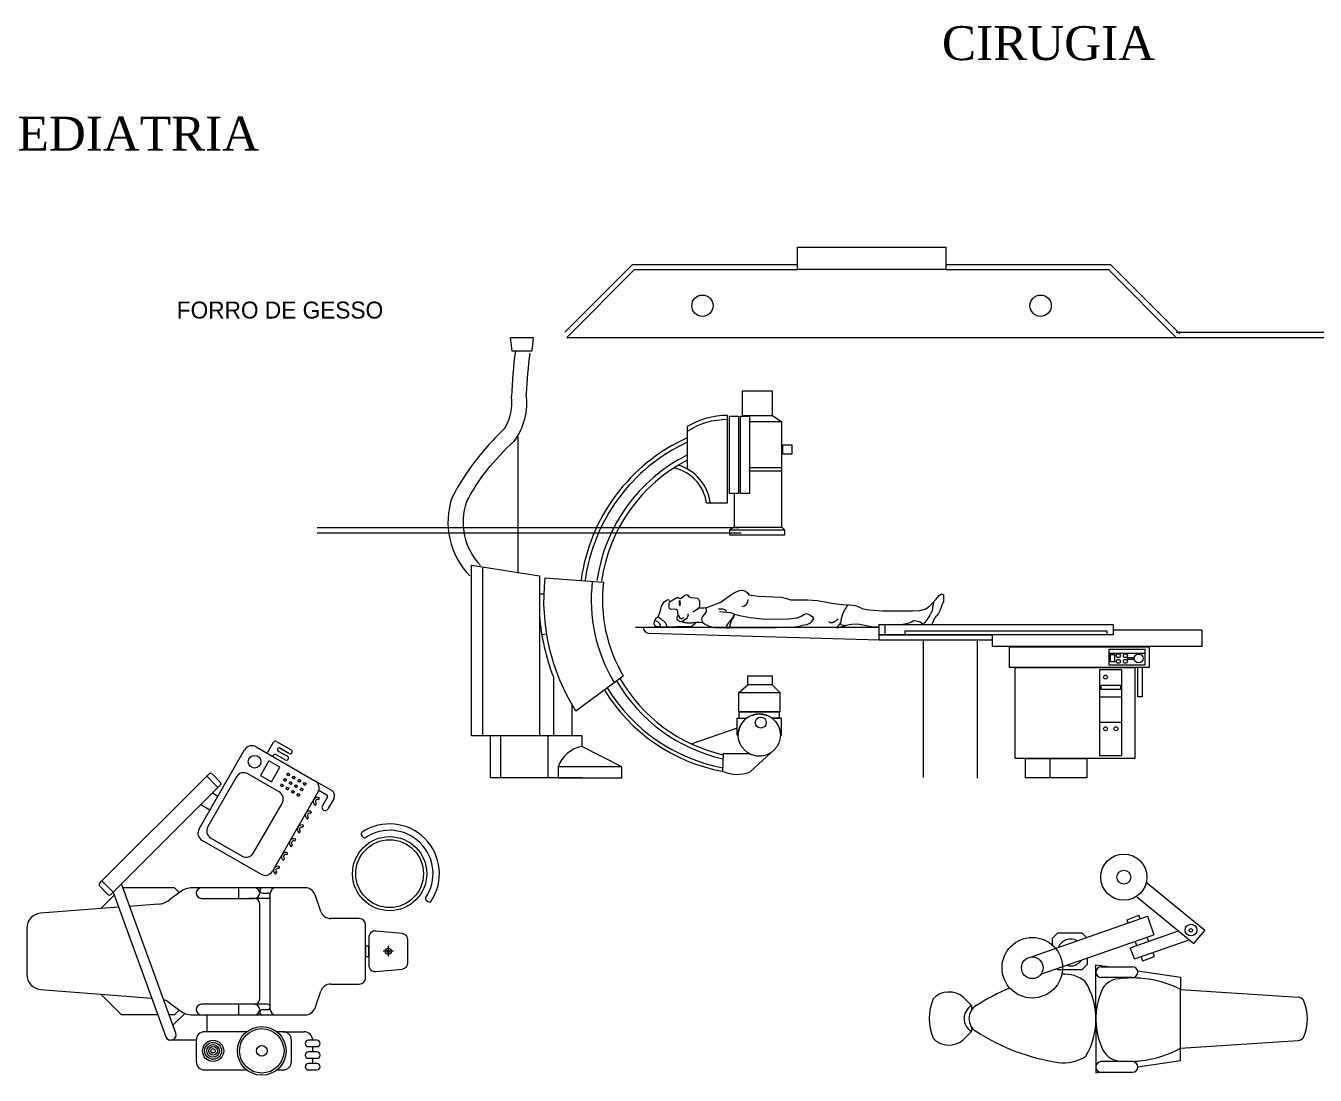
# Model space of a CAD drawing. Header units: metres. Extents: x 249 to 294.6, y -135.5 to -107.4.
# Drawn here: x 279.02 to 286.63, y -130.61 to -124.42 of the extents above; entities that cross this region are included whole.
import ezdxf
from ezdxf.enums import TextEntityAlignment as Align

# ---------------------------------------------------------------- set-up
doc = ezdxf.new("R2010")
doc.units = ezdxf.units.M
doc.header["$MEASUREMENT"] = 0
doc.layers.add('A. muebles', color=152, linetype='Continuous', lineweight=15)
doc.styles.add('STYLUS', font='stylu.ttf')

msp = doc.modelspace()

# ---------------------------------------------------------------- linework, layer by layer
at = {"layer": 'A. muebles'}
for p, q in [((282.2012, -126.2251), (282.6012, -125.8251)), ((282.6012, -125.8251), (283.5748, -125.8251)), ((284.45, -125.8251), (285.4235, -125.8251)), ((285.8323, -126.2339), (285.4235, -125.8251)), ((282.2137, -126.2551), (282.6137, -125.8551)), ((282.6137, -125.8551), (283.5748, -125.8551)), ((284.45, -125.8551), (285.4111, -125.8551)), ((285.8111, -126.2551), (285.4111, -125.8551)), ((282.2137, -126.2551), (285.8111, -126.2551)), ((285.8111, -126.2251), (287.0874, -126.2251)), ((285.8111, -126.2551), (287.0874, -126.2551)), ((283.1612, -127.2309), (283.1612, -126.7157)), ((283.4284, -126.7161), (283.4821, -126.753)), ((282.9238, -126.7816), (282.9238, -127.0316)), ((283.4821, -126.753), (283.2909, -126.753)), ((283.4821, -127.3748), (283.4821, -126.753)), ((281.9235, -126.8415), (281.9235, -127.6478)), ((283.2887, -127.0233), (283.4821, -127.0233)), ((283.2887, -127.043), (283.4821, -127.043)), ((283.2007, -127.177), (283.2007, -127.3748)), ((283.0379, -127.2309), (283.1612, -127.2309)), ((280.7387, -127.378), (283.2302, -127.378)), ((280.7387, -127.408), (283.2427, -127.408)), ((283.2007, -127.3748), (283.1765, -127.3901)), ((283.2007, -127.3748), (283.4821, -127.3748)), ((283.4975, -127.3901), (283.4821, -127.3748)), ((281.7149, -127.6095), (281.7149, -128.5998)), ((282.0835, -127.6747), (282.4303, -127.6999)), ((282.0511, -127.7692), (282.0755, -127.7692)), ((283.1218, -127.8179), (283.1604, -127.7895)), ((283.1604, -127.7895), (283.1997, -127.763)), ((283.1997, -127.763), (283.2326, -127.7493)), ((283.2326, -127.7493), (283.25, -127.7475)), ((283.25, -127.7475), (283.2684, -127.7535)), ((283.2684, -127.7535), (283.2819, -127.7649)), ((283.2819, -127.7649), (283.2876, -127.7755)), ((283.2876, -127.7755), (283.3455, -127.7834)), ((283.3455, -127.7834), (283.434, -127.7859)), ((283.434, -127.7859), (283.4816, -127.7877)), ((283.4816, -127.7877), (283.511, -127.7969)), ((283.511, -127.7969), (283.5348, -127.8051)), ((283.5348, -127.8051), (283.5751, -127.8051)), ((283.5751, -127.8051), (283.6355, -127.8042)), ((283.6355, -127.8042), (283.6904, -127.8078)), ((283.6904, -127.8078), (283.7362, -127.8152)), ((284.3718, -127.8234), (284.391, -127.8024)), ((284.391, -127.8024), (284.4112, -127.7786)), ((284.4112, -127.7786), (284.4258, -127.7695)), ((284.4258, -127.7695), (284.4368, -127.7741)), ((284.4368, -127.7741), (284.4368, -127.8152)), ((283.0403, -127.85), (283.1218, -127.8179)), ((283.7362, -127.8152), (283.7875, -127.8262)), ((283.7875, -127.8262), (283.8406, -127.8326)), ((283.8406, -127.8326), (283.8833, -127.8344)), ((283.8833, -127.8344), (283.9158, -127.8381)), ((283.9158, -127.8381), (283.9378, -127.8454)), ((283.9378, -127.8454), (283.957, -127.8555)), ((283.957, -127.8555), (283.9826, -127.861)), ((283.9826, -127.861), (284.0238, -127.8655)), ((284.0238, -127.8655), (284.077, -127.8683)), ((284.077, -127.8683), (284.142, -127.8692)), ((284.142, -127.8692), (284.2051, -127.8701)), ((284.2051, -127.8701), (284.2537, -127.8682)), ((284.2537, -127.8682), (284.2967, -127.8664)), ((284.2967, -127.8664), (284.3333, -127.8582)), ((284.3333, -127.8582), (284.3571, -127.8399)), ((284.3571, -127.8399), (284.3718, -127.8234)), ((284.0913, -127.9497), (284.0913, -128.0062)), ((282.0655, -128.0094), (282.0919, -128.004)), ((284.0554, -127.9685), (282.619, -127.9685)), ((284.0566, -128.0427), (282.7009, -128.0028)), ((284.3164, -128.0427), (284.3164, -128.8539)), ((284.6364, -128.0427), (284.6364, -128.8566)), ((285.4145, -128.1189), (285.6267, -128.1189)), ((282.1338, -128.2588), (282.1338, -128.6056)), ((282.2656, -128.4592), (282.5463, -128.2524)), ((283.2297, -128.3519), (283.2818, -128.3063)), ((283.4261, -128.3063), (283.4716, -128.3519)), ((282.2435, -128.4176), (282.2435, -128.6055)), ((285.3622, -128.3774), (285.4841, -128.3774)), ((282.9532, -128.6531), (283.215, -128.5626)), ((285.3609, -128.5258), (285.488, -128.5258)), ((280.4445, -128.7094), (280.482, -128.6444)), ((280.4991, -128.6399), (280.5857, -128.6899)), ((281.7625, -128.6055), (282.302, -128.6055)), ((281.7625, -128.8551), (281.7625, -128.6055)), ((281.8212, -128.6052), (281.8212, -128.8518)), ((282.1013, -128.6052), (282.1013, -128.8518)), ((282.302, -128.6055), (282.302, -128.6693)), ((280.0425, -129.1557), (280.3113, -128.6902)), ((280.3796, -128.6719), (280.726, -128.8719)), ((280.48, -128.723), (280.477, -128.7281)), ((280.5512, -128.7496), (280.4971, -128.7184)), ((280.5096, -128.6967), (280.5637, -128.728)), ((280.5732, -128.7115), (280.5191, -128.6803)), ((282.5391, -128.7898), (282.3019, -128.6692)), ((280.4546, -128.7542), (280.4046, -128.8408)), ((280.5195, -128.7917), (280.4546, -128.7542)), ((280.4695, -128.8783), (280.5195, -128.7917)), ((285.0654, -128.741), (285.0654, -128.8551)), ((279.469, -129.4635), (280.0877, -128.8448)), ((280.0877, -128.8448), (280.101, -128.8315)), ((280.154, -128.9111), (280.0877, -128.8448)), ((280.0877, -128.8448), (280.154, -128.9111)), ((280.2625, -128.8497), (280.0938, -129.1419)), ((280.1187, -128.8315), (280.1673, -128.8802)), ((280.5148, -128.9376), (280.3308, -128.8314)), ((280.4046, -128.8408), (280.4695, -128.8783)), ((280.5416, -128.8694), (280.5479, -128.8586)), ((280.5524, -128.8757), (280.5416, -128.8694)), ((280.5479, -128.8586), (280.5587, -128.8648)), ((280.5587, -128.8648), (280.5524, -128.8757)), ((280.5604, -128.8369), (280.5666, -128.8261)), ((280.5712, -128.8432), (280.5604, -128.8369)), ((280.5666, -128.8261), (280.5774, -128.8324)), ((280.5774, -128.8324), (280.5712, -128.8432)), ((280.5928, -128.8557), (280.5991, -128.8449)), ((280.6037, -128.8619), (280.5928, -128.8557)), ((280.5991, -128.8449), (280.6099, -128.8511)), ((280.6099, -128.8511), (280.6037, -128.8619)), ((280.6253, -128.8744), (280.6316, -128.8636)), ((280.6361, -128.8807), (280.6253, -128.8744)), ((280.6316, -128.8636), (280.6424, -128.8699)), ((280.6424, -128.8699), (280.6361, -128.8807)), ((280.726, -128.8719), (280.8234, -128.9282)), ((282.302, -128.8551), (281.7625, -128.8551)), ((280.154, -128.9111), (279.5353, -129.5298)), ((280.1207, -128.9444), (280.1535, -128.9634)), ((280.1673, -128.8978), (280.154, -128.9111)), ((280.7443, -128.9402), (280.4756, -129.4057)), ((280.5229, -128.9019), (280.5291, -128.8911)), ((280.5337, -128.9081), (280.5229, -128.9019)), ((280.5291, -128.8911), (280.5399, -128.8973)), ((280.5399, -128.8973), (280.5337, -128.9081)), ((280.5553, -128.9206), (280.5616, -128.9098)), ((280.5662, -128.9269), (280.5553, -128.9206)), ((280.5616, -128.9098), (280.5724, -128.9161)), ((280.5724, -128.9161), (280.5662, -128.9269)), ((280.5741, -128.8882), (280.5803, -128.8773)), ((280.5849, -128.8944), (280.5741, -128.8882)), ((280.5803, -128.8773), (280.5912, -128.8836)), ((280.5912, -128.8836), (280.5849, -128.8944)), ((280.5878, -128.9394), (280.5941, -128.9286)), ((280.5986, -128.9456), (280.5878, -128.9394)), ((280.5941, -128.9286), (280.6049, -128.9348)), ((280.6049, -128.9348), (280.5986, -128.9456)), ((280.6066, -128.9069), (280.6128, -128.8961)), ((280.6174, -128.9132), (280.6066, -128.9069)), ((280.6128, -128.8961), (280.6236, -128.9023)), ((280.6236, -128.9023), (280.6174, -128.9132)), ((280.6203, -128.9581), (280.6265, -128.9473)), ((280.6265, -128.9473), (280.6374, -128.9536)), ((280.639, -128.9257), (280.6453, -128.9148)), ((280.6499, -128.9319), (280.639, -128.9257)), ((280.6453, -128.9148), (280.6561, -128.9211)), ((280.6561, -128.9211), (280.6499, -128.9319)), ((280.6578, -128.8932), (280.664, -128.8824)), ((280.6686, -128.8994), (280.6578, -128.8932)), ((280.664, -128.8824), (280.6749, -128.8886)), ((280.6749, -128.8886), (280.6686, -128.8994)), ((280.7492, -128.9286), (280.7938, -128.9544)), ((280.052, -129.0131), (280.1067, -129.0446)), ((280.3644, -129.2982), (280.5332, -129.0059)), ((280.6311, -128.9644), (280.6203, -128.9581)), ((280.6374, -128.9536), (280.6311, -128.9644)), ((280.7287, -129.0173), (280.7349, -129.0065)), ((280.7474, -128.9848), (280.7537, -128.974)), ((280.7984, -128.9715), (280.7703, -129.0202)), ((280.8371, -128.9794), (280.8028, -129.0389)), ((280.6818, -129.0985), (280.688, -129.0877)), ((280.7005, -129.066), (280.7068, -129.0552)), ((280.6349, -129.1797), (280.6412, -129.1688)), ((280.6537, -129.1472), (280.6599, -129.1364)), ((280.4073, -129.424), (280.0608, -129.224)), ((280.1121, -129.2102), (280.2961, -129.3165)), ((280.588, -129.2609), (280.5943, -129.25)), ((280.6068, -129.2284), (280.613, -129.2176)), ((281.0096, -129.2035), (281.0023, -129.1934)), ((280.5412, -129.342), (280.5474, -129.3312)), ((280.5599, -129.3096), (280.5662, -129.2987)), ((280.513, -129.3908), (280.5193, -129.3799)), ((279.4557, -129.4768), (279.469, -129.4635)), ((279.5353, -129.5298), (279.469, -129.4635)), ((279.9047, -130.362), (279.5841, -129.481)), ((280.4943, -129.4232), (280.5005, -129.4124)), ((285.9794, -129.7552), (285.634, -129.4726)), ((279.4557, -129.4945), (279.5044, -129.5431)), ((279.5415, -129.5468), (279.4615, -129.6268)), ((279.522, -129.5431), (279.5353, -129.5298)), ((279.5353, -129.5298), (279.846, -130.3834)), ((279.8967, -129.5041), (279.5924, -129.5041)), ((279.9294, -129.5291), (279.8668, -129.576)), ((279.925, -129.5324), (279.8967, -129.5041)), ((280.494, -129.5041), (280.0044, -129.5041)), ((280.369, -129.5041), (280.0565, -129.5041)), ((280.2752, -129.5041), (280.2752, -129.5666)), ((280.4158, -129.5353), (280.4471, -129.5353)), ((280.4627, -130.2228), (280.4627, -129.5353)), ((280.6681, -129.5041), (280.494, -129.5041)), ((280.7607, -129.6432), (280.7272, -129.5462)), ((285.5759, -129.555), (285.9157, -129.833)), ((279.5676, -129.6186), (279.106, -129.6541)), ((279.8014, -129.6006), (279.6323, -129.6136)), ((280.0565, -129.5666), (280.369, -129.5666)), ((280.4471, -129.5666), (280.3363, -129.5666)), ((280.4002, -130.1603), (280.4002, -129.5978)), ((281.3846, -129.5784), (281.3947, -129.5858)), ((280.9877, -129.6853), (280.8198, -129.6853)), ((284.9512, -129.9129), (285.6411, -129.6714)), ((285.5207, -129.6924), (285.5905, -129.6657)), ((285.5278, -129.711), (285.5207, -129.6924)), ((285.5984, -129.6863), (285.5905, -129.6657)), ((285.6411, -129.6714), (285.6796, -129.7813)), ((279.0252, -129.7414), (279.0252, -130.0168)), ((281.0252, -130.0353), (281.0252, -129.7228)), ((281.2427, -129.7747), (281.0866, -129.7597)), ((285.0123, -130.0148), (285.6796, -129.7813)), ((285.0804, -129.8008), (285.1118, -129.7694)), ((285.1118, -129.7694), (285.2542, -129.7694)), ((285.2542, -129.7694), (285.2819, -129.7971)), ((285.539, -129.8591), (285.8251, -129.7589)), ((285.9157, -129.833), (285.9794, -129.7552)), ((281.0442, -129.8478), (281.0252, -129.8478)), ((281.0252, -129.8478), (281.0252, -129.9103)), ((281.0442, -129.7969), (281.0442, -129.9612)), ((281.0442, -129.9103), (281.0442, -129.8478)), ((281.1597, -129.9105), (281.1597, -129.8476)), ((281.2752, -129.9462), (281.2752, -129.8119)), ((285.0804, -129.8427), (285.0804, -129.8008)), ((285.564, -129.9242), (285.539, -129.8591)), ((285.564, -129.9242), (285.8884, -129.8106)), ((285.579, -129.8451), (285.5694, -129.8199)), ((285.6496, -129.8204), (285.64, -129.7951)), ((281.0252, -129.9103), (281.0442, -129.9103)), ((281.1911, -129.8791), (281.1282, -129.8791)), ((285.2856, -129.9192), (285.2856, -129.957)), ((285.6137, -129.9358), (285.6039, -129.9102)), ((285.6137, -129.9358), (285.6835, -129.9091)), ((285.6835, -129.9091), (285.6745, -129.8855)), ((281.0866, -129.9984), (281.2427, -129.9834)), ((285.1118, -129.9884), (285.1056, -129.9822)), ((285.2542, -129.9884), (285.1118, -129.9884)), ((285.2856, -129.957), (285.2542, -129.9884)), ((285.337, -130.2709), (285.337, -129.9584)), ((285.337, -129.9584), (285.4207, -129.9707)), ((285.337, -130.0076), (285.337, -129.9967)), ((285.3679, -129.9707), (285.5532, -129.9707)), ((285.5837, -129.9947), (285.8356, -130.0318)), ((280.8198, -130.0728), (280.9877, -130.0728)), ((285.5532, -130.0336), (285.3679, -130.0336)), ((285.8356, -130.0318), (285.837, -130.1043)), ((279.106, -130.104), (279.7627, -130.1546)), ((279.5842, -130.2541), (279.4615, -130.1314)), ((280.7272, -130.212), (280.7607, -130.115)), ((284.603, -130.1992), (284.5554, -130.1516)), ((285.837, -130.4511), (285.837, -130.1043)), ((285.837, -130.1043), (286.5317, -130.15)), ((279.8668, -130.1822), (279.9294, -130.2291)), ((279.9585, -130.2454), (279.8879, -130.3159)), ((279.925, -130.2258), (279.8967, -130.2541)), ((280.369, -130.1916), (280.0565, -130.1916)), ((280.2752, -130.1916), (280.2752, -130.2541)), ((280.4471, -130.1916), (280.3363, -130.1916)), ((280.4158, -130.2228), (280.4471, -130.2228)), ((284.603, -130.1992), (284.603, -130.2252)), ((279.7989, -130.2541), (279.5842, -130.2541)), ((279.8967, -130.2541), (279.8654, -130.2541)), ((280.0044, -130.2541), (280.494, -130.2541)), ((280.0565, -130.2541), (280.369, -130.2541)), ((280.0877, -130.2541), (280.0877, -130.3541)), ((280.494, -130.2541), (280.6681, -130.2541)), ((285.337, -130.2845), (285.337, -130.597)), ((280.3232, -130.3541), (280.0752, -130.3541)), ((280.5377, -130.3541), (280.5022, -130.3541)), ((280.5377, -130.3541), (280.6627, -130.3541)), ((284.603, -130.3525), (284.5554, -130.4)), ((284.603, -130.3265), (284.603, -130.3525)), ((280.0252, -130.4039), (279.8753, -130.4039)), ((280.0252, -130.4041), (280.0252, -130.5291)), ((280.5877, -130.5291), (280.5877, -130.4041)), ((280.7377, -130.4041), (280.6877, -130.4041)), ((280.6877, -130.4416), (280.7377, -130.4416)), ((280.7377, -130.4728), (280.6877, -130.4728)), ((280.7127, -130.4416), (280.7127, -130.4728)), ((285.8356, -130.5236), (285.837, -130.4511)), ((285.837, -130.4511), (286.5317, -130.4054)), ((280.6877, -130.5103), (280.7377, -130.5103)), ((280.7377, -130.5416), (280.6877, -130.5416)), ((280.7127, -130.5103), (280.7127, -130.5416)), ((285.5532, -130.5303), (285.3679, -130.5303)), ((285.5846, -130.5606), (285.8356, -130.5236)), ((280.0752, -130.5791), (280.3232, -130.5791)), ((280.5022, -130.5791), (280.5377, -130.5791)), ((280.6877, -130.5791), (280.7377, -130.5791)), ((285.337, -130.597), (285.3647, -130.593)), ((285.3679, -130.5931), (285.5532, -130.5931))]:
    msp.add_line(p, q, dxfattribs=at)
for points in [[(283.5748, -125.7229), (284.45, -125.7229), (284.45, -125.8551), (283.5748, -125.8551)], [(281.8804, -126.2549), (282.0146, -126.2549), (282.0061, -126.3366), (281.8909, -126.3366)], [(283.4284, -126.572), (283.2489, -126.572), (283.2489, -126.7161), (283.4284, -126.7161)], [(283.1743, -126.72), (283.2271, -126.72), (283.2271, -127.177), (283.1743, -127.177)], [(283.2381, -126.72), (283.2909, -126.72), (283.2909, -127.177), (283.2381, -127.177)], [(283.4886, -126.8892), (283.5414, -126.8892), (283.5414, -126.9441), (283.4886, -126.9441)], [(283.1765, -127.3901), (283.4975, -127.3901), (283.4975, -127.4231), (283.1765, -127.4231)], [(281.6503, -127.5988), (282.0523, -127.6634), (282.0523, -128.6069), (281.6503, -128.6069)], [(284.0566, -127.9497), (285.4389, -127.9497), (285.4389, -128.0112), (284.0566, -128.0112)], [(284.0566, -128.0112), (284.7247, -128.0112), (284.7247, -128.0427), (284.0566, -128.0427)], [(284.2116, -127.9868), (285.4011, -127.9868), (285.4011, -128.0105), (284.2116, -128.0105)], [(285.4389, -127.9825), (285.4389, -128.0112), (284.7251, -128.0112), (284.7251, -128.0768), (285.9639, -128.0768), (285.9639, -127.9825), (285.4389, -127.9825)], [(284.8276, -128.0809), (285.6521, -128.0809), (285.6521, -128.2039), (284.8276, -128.2039)], [(285.4145, -128.0956), (285.6267, -128.0956), (285.6267, -128.1896), (285.4145, -128.1896)], [(285.4226, -128.1269), (285.447, -128.1269), (285.447, -128.1698), (285.4226, -128.1698)], [(285.5258, -128.1444), (285.556, -128.1444), (285.556, -128.1571), (285.5258, -128.1571)], [(283.2818, -128.2521), (283.4261, -128.2521), (283.4261, -128.3063), (283.2818, -128.3063)], [(284.8604, -128.2039), (285.566, -128.2039), (285.566, -128.741), (284.8604, -128.741)], [(285.3609, -128.2162), (285.488, -128.2162), (285.488, -128.7245), (285.3609, -128.7245)], [(285.585, -128.2023), (285.6094, -128.2023), (285.6094, -128.3763), (285.585, -128.3763)], [(285.368, -128.3078), (285.4818, -128.3078), (285.4818, -128.3334), (285.368, -128.3334)], [(283.2297, -128.3519), (283.4716, -128.3519), (283.4716, -128.4657), (283.2297, -128.4657)], [(282.5391, -128.7898), (282.1618, -128.7898), (282.1618, -128.8552), (282.5391, -128.8552)], [(284.9219, -128.741), (285.2829, -128.741), (285.2829, -128.8551), (284.9219, -128.8551)]]:
    msp.add_lwpolyline(points, close=True, dxfattribs=at)
for points in [[(281.8472, -126.7911, 0.038273), (281.6717, -126.9865, 0.04205), (281.5363, -127.1973, 0.04205)], [(281.6208, -127.2262, -0.046512), (281.741, -127.0406, -0.04149), (281.9007, -126.8694, -0.04149)], [(283.2728, -128.5045), (283.2316, -128.5045), (283.2316, -128.4656), (283.4673, -128.4656), (283.4673, -128.5045), (283.4264, -128.5044, 0.344788), (283.2728, -128.5044)], [(283.2743, -128.5033, 0.234807), (283.225, -128.6026), (283.2188, -128.6026), (283.2188, -128.5033), (283.2744, -128.5033)], [(283.4247, -128.5033, -0.234807), (283.4741, -128.6026), (283.4803, -128.6026), (283.4803, -128.5033), (283.4247, -128.5033)], [(283.2917, -128.7129), (283.1357, -128.7139), (283.1332, -128.8164, 0.201404), (283.2958, -128.8201), (283.4181, -128.7066, -0.021448), (283.409, -128.7121, -0.249891), (283.2918, -128.7129), (283.2917, -128.7129)]]:
    msp.add_lwpolyline(points, format="xyb", dxfattribs=at)
for points in [[(284.0566, -127.966), (284.0101, -127.9643), (283.9607, -127.9543), (283.9322, -127.947), (283.8938, -127.9497), (283.8599, -127.9561), (283.8389, -127.9634), (283.8178, -127.968), (283.451, -127.9699), (283.0869, -127.9699), (283.0612, -127.9635), (283.031, -127.9506), (283.0145, -127.9405), (282.9953, -127.9378), (282.9779, -127.9378), (282.9669, -127.9469), (282.9532, -127.9598), (282.9468, -127.9635), (282.8563, -127.9644), (282.7658, -127.9653), (282.7603, -127.9644), (282.7475, -127.9635), (282.7347, -127.9589), (282.7283, -127.946), (282.731, -127.9323), (282.7356, -127.9214), (282.741, -127.9122), (282.7502, -127.9049), (282.7593, -127.8902), (282.7658, -127.8664), (282.7722, -127.8409), (282.7868, -127.8189), (282.8024, -127.8061), (282.8116, -127.8024), (282.818, -127.8088), (282.8208, -127.8152), (282.8399, -127.8039), (282.8638, -127.7914), (282.8707, -127.791), (282.8759, -127.7951), (282.8853, -127.7955), (282.8982, -127.7874), (282.9128, -127.7776), (282.9226, -127.7728), (282.9283, -127.7769), (282.9331, -127.7862), (282.9469, -127.7911), (282.9684, -127.7915), (282.9842, -127.7951), (282.9931, -127.8015), (282.9964, -127.8125), (282.9976, -127.8251), (282.996, -127.8397), (282.9944, -127.851), (283.0037, -127.8522), (283.0244, -127.8522), (283.0403, -127.85)], [(282.8792, -127.8073), (282.8775, -127.8133), (282.8769, -127.816), (282.8765, -127.8185), (282.8762, -127.8208), (282.8761, -127.8229), (282.8762, -127.8247), (282.8764, -127.8263), (282.8771, -127.8294), (282.8781, -127.8325), (282.8793, -127.8357), (282.8808, -127.8389)], [(282.8808, -127.8097), (282.8812, -127.8148), (282.8813, -127.817), (282.8815, -127.819), (282.8815, -127.8207), (282.8816, -127.8221), (282.8817, -127.8233), (282.8817, -127.8242), (282.8817, -127.8252), (282.8816, -127.8263), (282.8815, -127.8277), (282.8815, -127.8293), (282.8813, -127.8312), (282.8812, -127.8332), (282.8808, -127.8381)], [(282.8151, -127.8194), (282.8154, -127.8426), (282.8162, -127.8497), (282.8176, -127.8539), (282.8197, -127.8562), (282.8228, -127.8577), (282.8321, -127.8587), (282.85, -127.8579), (282.856, -127.8587), (282.861, -127.8616), (282.8646, -127.867), (282.8663, -127.875), (282.8679, -127.8997)], [(282.876, -127.894), (282.8665, -127.9018), (282.8639, -127.9055), (282.8626, -127.909), (282.8627, -127.9152), (282.8654, -127.9199), (282.8759, -127.9284), (282.8828, -127.9312), (282.8905, -127.9304), (282.899, -127.9273), (282.908, -127.9227), (282.9164, -127.9169), (282.923, -127.9098), (282.9303, -127.8988), (282.9319, -127.8936), (282.9279, -127.8859)], [(282.9579, -127.8738), (282.9592, -127.8732), (282.9606, -127.8725), (282.9619, -127.8719), (282.9632, -127.8713), (282.9645, -127.8706), (282.9658, -127.87), (282.9671, -127.8693), (282.9683, -127.8686), (282.9695, -127.8679), (282.9708, -127.8673), (282.972, -127.8666), (282.9731, -127.8659), (282.9743, -127.8652), (282.9755, -127.8644), (282.9766, -127.8637), (282.9777, -127.863), (282.9788, -127.8622), (282.9799, -127.8615), (282.981, -127.8607), (282.982, -127.86), (282.9831, -127.8592), (282.9841, -127.8584), (282.9851, -127.8576), (282.9861, -127.8568), (282.9871, -127.856), (282.9881, -127.8552), (282.989, -127.8544), (282.9899, -127.8536), (282.9908, -127.8527), (282.9917, -127.8519), (282.9926, -127.851), (282.9935, -127.8502)], [(283.0341, -127.8538), (283.0367, -127.8644), (283.0356, -127.8732), (283.0309, -127.8821), (283.0226, -127.8927), (283.0145, -127.9035), (283.0103, -127.9129), (283.0092, -127.9211), (283.0103, -127.9287), (283.0137, -127.936), (283.0196, -127.9432)], [(283.1154, -127.8726), (283.179, -127.8796), (283.2029, -127.8888), (283.2327, -127.8958), (283.2972, -127.9077), (283.3657, -127.9159), (283.4435, -127.9182), (283.523, -127.917), (283.5728, -127.9106), (283.5968, -127.9006), (283.6131, -127.8901), (283.6289, -127.8855), (283.6477, -127.8925), (283.6646, -127.9047), (283.6699, -127.9147), (283.6617, -127.9258), (283.6506, -127.9422), (283.6301, -127.9521), (283.602, -127.9562), (283.5751, -127.9632), (283.5377, -127.9685)], [(283.8731, -127.8341), (283.8671, -127.8424), (283.8617, -127.8504), (283.8568, -127.858), (283.8524, -127.8652), (283.8486, -127.8721), (283.8453, -127.8786), (283.8425, -127.8847), (283.8403, -127.8904), (283.8385, -127.896), (283.8367, -127.9018), (283.8352, -127.9076), (283.8337, -127.9136), (283.8325, -127.9197), (283.8313, -127.9259), (283.8303, -127.9322), (283.8295, -127.9386)], [(284.3777, -127.8196), (284.3754, -127.8305), (284.3738, -127.8394), (284.3728, -127.8465), (284.3726, -127.8493), (284.3725, -127.8516), (284.3723, -127.8559), (284.3717, -127.8604), (284.3707, -127.8652), (284.3694, -127.8702), (284.3684, -127.873), (284.367, -127.8762), (284.3652, -127.8799), (284.363, -127.884), (284.3604, -127.8884), (284.3574, -127.8933), (284.354, -127.8987), (284.3502, -127.9044), (284.3369, -127.9241), (284.329, -127.9355), (284.3263, -127.939), (284.3235, -127.9423), (284.3206, -127.9452), (284.3176, -127.948)], [(284.4368, -127.8152), (284.4333, -127.8223), (284.4301, -127.8291), (284.4272, -127.8355), (284.4247, -127.8415), (284.4224, -127.8471), (284.4205, -127.8524), (284.4189, -127.8573), (284.4176, -127.8618), (284.4164, -127.866), (284.415, -127.87), (284.4135, -127.8738), (284.4118, -127.8774), (284.41, -127.8807), (284.4081, -127.8838), (284.406, -127.8866), (284.4038, -127.8893), (284.3994, -127.8942), (284.3954, -127.8989), (284.3916, -127.9034), (284.3883, -127.9076), (284.3853, -127.9117), (284.3828, -127.9156), (284.3807, -127.9195), (284.3791, -127.9232), (284.3759, -127.9314), (284.3717, -127.9415), (284.3707, -127.9438), (284.3696, -127.9459), (284.3684, -127.9479), (284.3672, -127.9497)], [(282.7351, -127.926), (282.7396, -127.9281), (282.7436, -127.9302), (282.7472, -127.9322), (282.7504, -127.9342), (282.7532, -127.9362), (282.7555, -127.9381), (282.7574, -127.94), (282.7589, -127.9418), (282.7601, -127.9436), (282.7612, -127.9456), (282.7622, -127.9478), (282.7631, -127.9501), (282.7638, -127.9525), (282.7644, -127.955), (282.765, -127.9577), (282.7654, -127.9605)], [(282.7481, -127.9014), (282.7656, -127.9149), (282.7723, -127.9199), (282.7777, -127.9237), (282.782, -127.9269), (282.7856, -127.9297), (282.7885, -127.9323), (282.7907, -127.9346), (282.7925, -127.9367), (282.794, -127.9389), (282.7954, -127.9411), (282.7965, -127.9432), (282.7977, -127.946), (282.7992, -127.9501), (282.801, -127.9554), (282.803, -127.962)], [(282.8767, -127.9014), (282.8764, -127.9031), (282.8764, -127.9048), (282.8766, -127.9063), (282.877, -127.9077), (282.8777, -127.909), (282.8785, -127.9102), (282.8796, -127.9112), (282.881, -127.9122), (282.8838, -127.9137), (282.8851, -127.9143), (282.8864, -127.9147), (282.8876, -127.915), (282.8888, -127.9152), (282.89, -127.9152), (282.8911, -127.9151), (282.8922, -127.9148), (282.8936, -127.9144), (282.8968, -127.9131), (282.9008, -127.9112), (282.9055, -127.9086)], [(282.8914, -127.9313), (282.8959, -127.9335), (282.9006, -127.9354), (282.9054, -127.9369), (282.9104, -127.9381), (282.9131, -127.9386), (282.9159, -127.939), (282.9223, -127.9396), (282.9295, -127.9398), (282.9376, -127.9398), (282.9453, -127.9395), (282.9516, -127.9392), (282.9563, -127.9387), (282.9595, -127.9382), (282.9623, -127.9377), (282.9658, -127.9373), (282.97, -127.9371), (282.9749, -127.937)], [(283.1546, -127.966), (283.1536, -127.9701), (283.1598, -127.9701), (283.1704, -127.9702), (283.1747, -127.9704), (283.175, -127.9654), (283.178, -127.9513), (283.1837, -127.933), (283.189, -127.9191), (283.1922, -127.9128), (283.1949, -127.9082), (283.1966, -127.9052), (283.1884, -127.9157), (283.1751, -127.9325), (283.166, -127.9428), (283.1589, -127.9545), (283.1546, -127.966)], [(283.7611, -127.9323), (283.7616, -127.9336), (283.7623, -127.9348), (283.7634, -127.9358), (283.7648, -127.9366), (283.7665, -127.9373), (283.7685, -127.9377), (283.7709, -127.938), (283.7735, -127.9381), (283.7763, -127.938), (283.779, -127.9377), (283.7818, -127.9372), (283.7846, -127.9365), (283.7874, -127.9356), (283.7901, -127.9345), (283.7929, -127.9332), (283.7957, -127.9317), (283.7984, -127.93), (283.8011, -127.9283), (283.8038, -127.9265), (283.8064, -127.9245), (283.8089, -127.9225), (283.8114, -127.9204), (283.8138, -127.9182), (283.8162, -127.9159)], [(283.8295, -127.9383), (283.8264, -127.9423), (283.8205, -127.9505), (283.8147, -127.9583), (283.8085, -127.9634), (283.8061, -127.9666), (283.8115, -127.9676), (283.8197, -127.9673), (283.8298, -127.9658), (283.8403, -127.9621), (283.8513, -127.9587), (283.8564, -127.9569), (283.848, -127.9557), (283.8371, -127.9535), (283.8316, -127.9455), (283.83, -127.9387), (283.8295, -127.9383)], [(284.3176, -127.9497), (284.3077, -127.9415), (284.2988, -127.9364), (284.2885, -127.9323), (284.2779, -127.9296), (284.2683, -127.9287), (284.2587, -127.9303), (284.2482, -127.9351), (284.2331, -127.9412), (284.2097, -127.9469), (284.1965, -127.9497)]]:
    msp.add_lwpolyline(points, dxfattribs=at)
for centre, radius in [((283.0142, -126.0679), 0.0629), ((285.0104, -126.0679), 0.0629), ((285.4689, -128.1338), 0.0117), ((285.4691, -128.1673), 0.0117), ((285.5108, -128.1338), 0.0117), ((285.5108, -128.1673), 0.0117), ((285.5896, -128.1502), 0.0262), ((285.3935, -128.2603), 0.0117), ((283.3496, -128.6025), 0.1246), ((283.3584, -128.5286), 0.0326), ((285.3935, -128.5652), 0.0117), ((285.4551, -128.5652), 0.0117), ((280.3698, -128.7602), 0.0375), ((281.1673, -129.4207), 0.2188), ((281.1673, -129.4207), 0.2), ((285.5019, -129.4412), 0.1358), ((285.5019, -129.4412), 0.0414), ((285.8983, -129.7538), 0.0345), ((285.8975, -129.7548), 0.0103), ((281.1597, -129.8791), 0.0189), ((284.9614, -129.976), 0.1787), ((281.1597, -129.8791), 0.00644), ((284.9614, -129.976), 0.064), ((280.4127, -130.4666), 0.1437), ((280.4127, -130.4666), 0.1313), ((280.1252, -130.4666), 0.0625), ((280.1252, -130.4666), 0.05), ((280.1252, -130.4666), 0.0375), ((280.1252, -130.4666), 0.025), ((280.1252, -130.4666), 0.0125), ((280.4127, -130.4666), 0.0312)]:
    msp.add_circle(centre, radius, dxfattribs=at)
for centre, radius, start, end in [((284.6711, -126.7062), 2.7861, 172.38168, 177.91629), ((284.6711, -126.7061), 2.6999, 172.38168, 177.48809), ((281.6024, -126.6416), 0.3753, 322.64372, 8.24816), ((281.6024, -126.6416), 0.2869, 328.5963, 7.37261), ((283.1645, -127.188), 0.4724, 90.40703, 120.63718), ((283.1645, -127.188), 0.4482, 90.42899, 122.48602), ((283.7397, -128.1872), 2.2625, 143.58214, 144.37278), ((283.3704, -127.8343), 1.0828, 114.3618, 172.228), ((283.3704, -127.8343), 1.0591, 114.94458, 172.228), ((283.3619, -127.8267), 0.9802, 116.55474, 171.98821), ((283.3619, -127.8267), 0.9528, 117.38013, 171.98821), ((282.7934, -127.2675), 0.2472, 8.50524, 77.77427), ((282.7934, -127.2675), 0.2696, 8.50524, 73.06558), ((281.9705, -127.3454), 0.4587, 161.1649, 223.8961), ((281.9705, -127.3454), 0.3695, 161.1649, 223.8961), ((283.2993, -127.8058), 1.2229, 173.84247, 212.29649), ((283.2993, -127.8058), 0.9419, 173.24593, 211.07324), ((283.2993, -127.8058), 0.8754, 173.05255, 210.67061), ((283.2405, -127.8008), 0.044, 279.61188, 359.1685), ((283.1197, -127.9237), 0.0652, 55.06768, 100.16238), ((283.2993, -127.8058), 1.2504, 184.22791, 201.2366), ((283.2184, -127.983), 0.0661, 130.54895, 170.23045), ((283.3216, -127.985), 0.148, 143.86052, 173.36496), ((282.7735, -127.6163), 0.5115, 321.78338, 327.54151), ((282.7052, -127.9603), 0.0427, 191.00799, 264.1525), ((283.3223, -127.7945), 1.0393, 211.28204, 259.51844), ((283.3223, -127.7945), 1.0182, 211.28204, 259.32855), ((283.3478, -127.7948), 0.9715, 210.07925, 257.34467), ((283.3478, -127.7948), 0.9475, 210.07925, 257.05409), ((280.4929, -128.6507), 0.0125, 60, 150), ((280.3546, -128.7152), 0.05, 60, 150), ((280.4908, -128.7292), 0.0125, 60, 150), ((280.5143, -128.6885), 0.00952, 60, 240), ((280.5795, -128.7007), 0.0125, 240, 60), ((282.3386, -128.8534), 0.1879, 101.28928, 160.21056), ((280.5574, -128.7388), 0.0125, 240, 60), ((280.1098, -128.8404), 0.0125, 45, 135), ((280.3058, -128.8747), 0.05, 60, 150), ((280.701, -128.9152), 0.05, 330, 60), ((280.1584, -128.889), 0.0125, 315, 45), ((280.4898, -128.9809), 0.05, 330, 60), ((280.8047, -128.9607), 0.0375, 330, 60), ((280.7412, -128.9956), 0.025, 60, 240), ((280.7412, -128.9956), 0.0125, 60, 240), ((280.7865, -129.0296), 0.0187, 150, 330), ((280.7876, -128.9652), 0.0125, 330, 60), ((280.6943, -129.0768), 0.025, 60, 240), ((280.6943, -129.0768), 0.0125, 60, 240), ((280.0858, -129.1807), 0.05, 150, 240), ((280.1371, -129.1669), 0.05, 150, 240), ((280.6474, -129.158), 0.025, 60, 240), ((280.6474, -129.158), 0.0125, 60, 240), ((281.0124, -129.186), 0.0125, 123.43182, 215.97914), ((281.1673, -129.4207), 0.2938, 326.56818, 123.43182), ((281.1673, -129.4207), 0.2562, 326.68674, 123.31326), ((280.6005, -129.2392), 0.025, 60, 240), ((280.6005, -129.2392), 0.0125, 60, 240), ((281.0197, -129.1961), 0.0125, 215.97914, 303.31326), ((280.3211, -129.2732), 0.05, 240, 330), ((280.5537, -129.3204), 0.025, 60, 240), ((280.5537, -129.3204), 0.0125, 60, 240), ((280.4323, -129.3807), 0.05, 240, 330), ((280.5068, -129.4016), 0.025, 60, 240), ((280.5068, -129.4016), 0.0125, 60, 240), ((279.4646, -129.4856), 0.0125, 135, 225), ((279.5132, -129.5342), 0.0125, 225, 315), ((280.0044, -129.6291), 0.125, 90, 126.8699), ((280.0565, -129.5353), 0.0312, 90, 270), ((280.369, -129.5353), 0.0312, 270, 90), ((280.4158, -129.5197), 0.0156, 90, 270), ((280.4471, -129.551), 0.0156, 270, 90), ((280.494, -129.5353), 0.0312, 90, 180), ((280.6681, -129.5666), 0.0625, 19.02561, 90), ((279.7918, -129.476), 0.125, 274.39871, 306.8699), ((280.369, -129.5978), 0.0312, 0, 90), ((281.3919, -129.5683), 0.0125, 146.68674, 234.02086), ((281.4021, -129.5757), 0.0125, 234.02086, 326.56818), ((279.1127, -129.7414), 0.0875, 94.39871, 180), ((280.8198, -129.6228), 0.0625, 199.02561, 270), ((280.9877, -129.7228), 0.0375, 0, 90), ((281.0817, -129.7969), 0.0375, 82.40536, 180), ((281.2377, -129.8119), 0.0375, 360, 82.40536), ((285.1876, -129.8859), 0.0792, 60.95827, 157.62782), ((285.1876, -129.8859), 0.0792, 252.89924, 325.68685), ((279.1127, -130.0168), 0.0875, 180, 265.60129), ((281.0817, -129.9612), 0.0375, 180, 277.59464), ((281.2377, -129.9462), 0.0375, 277.59464, 0), ((285.151, -130.2064), 0.1928, 50.40386, 94.44236), ((285.3679, -130.0021), 0.0314, 90, 270), ((285.5532, -130.0021), 0.0314, 270, 90), ((280.8198, -130.1353), 0.0625, 90, 160.97439), ((280.9877, -130.0353), 0.0375, 270, 360), ((284.9122, -130.2809), 0.4249, 329.32172, 31.66614), ((285.475, -130.1544), 0.1128, 101.55188, 155.66954), ((285.5506, -130.6731), 0.6368, 63.27519, 98.86866), ((279.7918, -130.2822), 0.125, 53.1301, 70.94093), ((280.369, -130.1603), 0.0312, 270, 0), ((284.6655, -130.2758), 0.3125, 158.24342, 201.75658), ((284.4697, -130.2493), 0.1299, 48.70645, 136.61395), ((285.291, -131.2172), 1.213, 112.40181, 122.94269), ((285.7618, -130.2773), 0.4249, 156.5056, 206.18599), ((286.5253, -130.1967), 0.0472, 38.57786, 82.30734), ((286.3229, -130.2777), 0.2636, 335.24354, 24.75646), ((280.0044, -130.1291), 0.125, 233.1301, 270), ((280.0565, -130.2228), 0.0312, 90, 270), ((280.369, -130.2228), 0.0312, 270, 90), ((280.4158, -130.2385), 0.0156, 90, 270), ((280.4471, -130.2072), 0.0156, 270, 90), ((280.494, -130.2228), 0.0312, 180, 270), ((280.6681, -130.1916), 0.0625, 270, 340.97439), ((284.6472, -130.2758), 0.0885, 120, 240), ((284.6756, -130.2758), 0.0885, 120, 240), ((279.8753, -130.3727), 0.0312, 200, 20), ((279.8753, -130.3727), 0.0312, 200, 270), ((280.0752, -130.4041), 0.05, 90, 180), ((280.5377, -130.4041), 0.05, 0, 90), ((280.6627, -130.4041), 0.05, 0, 90), ((284.4697, -130.3024), 0.1299, 223.38605, 311.29355), ((285.291, -129.3345), 1.213, 237.05731, 261.63427), ((286.5253, -130.3587), 0.0472, 277.69266, 321.42214), ((280.6877, -130.4228), 0.0188, 90, 270), ((280.6877, -130.4916), 0.0187, 90, 270), ((280.7377, -130.4228), 0.0187, 270, 90), ((280.7377, -130.4916), 0.0188, 270, 90), ((285.4811, -130.4136), 0.1128, 207.02205, 261.13971), ((285.5322, -129.8919), 0.6368, 263.82294, 298.58903), ((280.0752, -130.5291), 0.05, 180, 270), ((280.5377, -130.5291), 0.05, 270, 360), ((280.6877, -130.5603), 0.0188, 90, 270), ((280.7377, -130.5603), 0.0187, 270, 90), ((285.15, -130.3127), 0.2247, 260.91272, 304.62029), ((285.3679, -130.5617), 0.0314, 90, 270), ((285.5532, -130.5617), 0.0314, 270, 90)]:
    msp.add_arc(centre, radius, start, end, dxfattribs=at)

# ---------------------------------------------------------------- texts
at = {"char_height": 0.2, "width": 3.806939, "attachment_point": 1}
for s, insert in [('{\\fTimes New Roman|b0|i0|c0|p18;\\C2;CIRUGIA}', (284.428, -124.4179)), ('{\\fTimes New Roman|b0|i0|c0|p18;\\C2;PEDIATRIA}', (278.8028, -124.9525))]:
    msp.add_mtext(s, dxfattribs=dict(at, insert=insert))
at = {"layer": 'A. muebles', "style": 'STYLUS'}
msp.add_text('FORRO DE GESSO', height=0.1, dxfattribs=at).set_placement((280.5199, -126.0936), align=Align.MIDDLE)

doc.saveas('drawing.dxf')
